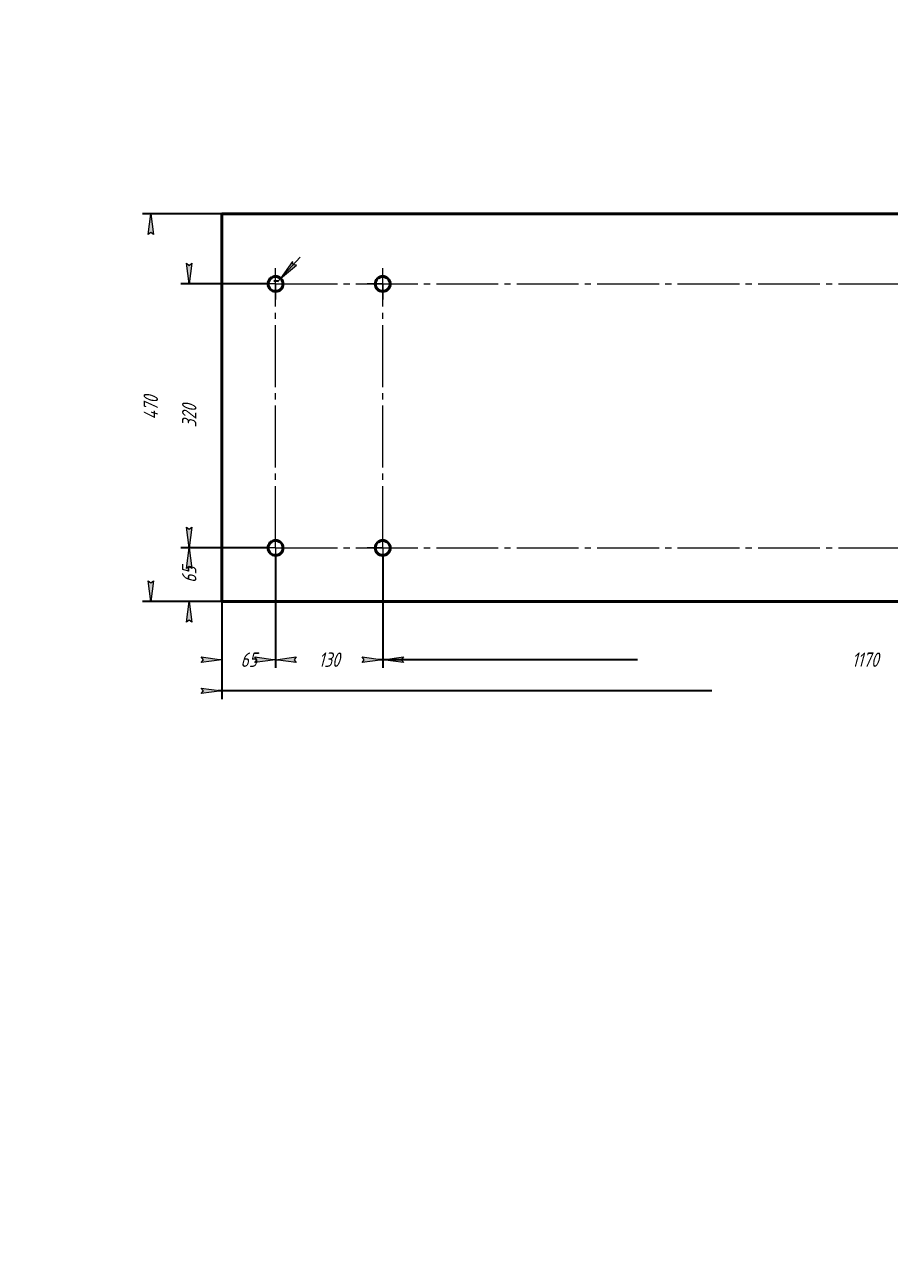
# Model space of a CAD drawing. Header units: millimetres. Extents: x 0 to 420, y 0 to 297.
# Drawn here: x 0 to 210, y 0 to 297 of the extents above; entities that cross this region are included whole.
import ezdxf

# ---------------------------------------------------------------- set-up
doc = ezdxf.new("R2010")
doc.units = ezdxf.units.MM
for name, pattern in [('K5LT_AXLED', [19.5, 15, -1.5, 1.5, -1.5]), ('K5LT_BASIC', [0]), ('K5LT_THIN', [0])]:
    doc.linetypes.add(name, pattern=pattern)
doc.layers.add('Системный слой', color=7, linetype='Continuous')
doc.styles.add('KDIMTEXTSTYLE', font='GOST_AU.SHX', dxfattribs={"width": 0.96, "oblique": 15, "height": 5})
doc.dimstyles.new('KDIMSTYLE (0.20)', dxfattribs={"dimtxt": 5, "dimasz": 1, "dimexe": 2, "dimexo": 0.0625, "dimgap": 1, "dimtad": 1, "dimlfac": 5, "dimtxsty": 'KDIMTEXTSTYLE', "dimsah": 1, "dimcen": 0.09, "dimdle": 1, "dimadec": 0, "dimazin": 0, "dimtfac": 0.667, "dimtmove": 0, "dimatfit": 3, "dimfxl": 1, "dimtvp": 1, "dimtolj": 1, "dimtzin": 0, "dimarcsym": 0})

# ---------------------------------------------------------------- blocks, each defined once
blk = doc.blocks.new('KDIMARROW_01')
at = {"layer": 'Системный слой'}
blk.add_hatch(color=0, dxfattribs=at).paths.add_polyline_path([(0, 0), (-5, 0.658262491226197), (-4.5, 5.51091059616309e-16), (-5, -0.6582624912261956)])
at = {"layer": 'Системный слой', "color": 0, "linetype": 'K5LT_THIN', "lineweight": 18}
for p, q in [((-4.5, 5.51091059616309e-16), (-5, 0.658262491226197)), ((-5, 0.658262491226197), (0, 0)), ((0, 0), (-5, -0.6582624912261956)), ((-5, -0.6582624912261956), (-4.5, 5.51091059616309e-16)), ((0, 0), (-1, 0))]:
    blk.add_line(p, q, dxfattribs=at)
blk = doc.blocks.new('U5')
at = {"layer": 'Системный слой', "color": 30, "linetype": 'K5LT_AXLED', "lineweight": 18, "true_color": 0xff8000}
for q in [(60.87132021710465, 237.90679498656), (57.07132021710465, 234.10679498656), (60.87132021710465, 230.30679498656), (347.0713202171046, 234.1067949865602)]:
    blk.add_line((60.87132021710465, 234.10679498656), q, dxfattribs=at)
blk = doc.blocks.new('U6')
at = {"layer": 'Системный слой', "color": 30, "linetype": 'K5LT_AXLED', "lineweight": 18, "true_color": 0xff8000}
for q in [(86.87132021710462, 237.90679498656), (83.07132021710464, 234.10679498656), (86.87132021710465, 230.30679498656), (90.67132021710464, 234.10679498656)]:
    blk.add_line((86.87132021710465, 234.10679498656), q, dxfattribs=at)
blk = doc.blocks.new('U7')
at = {"layer": 'Системный слой', "color": 30, "linetype": 'K5LT_AXLED', "lineweight": 18, "true_color": 0xff8000}
for q in [(60.8713202171049, 234.30679498656), (57.07132021710466, 170.10679498656), (60.87132021710465, 166.30679498656), (348.8713202171048, 170.1067949865589)]:
    blk.add_line((60.87132021710466, 170.10679498656), q, dxfattribs=at)
blk = doc.blocks.new('U8')
at = {"layer": 'Системный слой', "color": 30, "linetype": 'K5LT_AXLED', "lineweight": 18, "true_color": 0xff8000}
for q in [(86.87132021710443, 234.30679498656), (83.07132021710464, 170.10679498656), (86.87132021710465, 166.30679498656), (90.67132021710466, 170.10679498656)]:
    blk.add_line((86.87132021710465, 170.10679498656), q, dxfattribs=at)
blk = doc.blocks.new('KDIMARROW_02')
at = {"layer": 'Системный слой'}
blk.add_hatch(color=0, dxfattribs=at).paths.add_polyline_path([(4.5, -5.51091059616309e-16), (5, 0.6582624912261956), (0, 0), (5, -0.658262491226197)])
at = {"layer": 'Системный слой', "color": 0, "linetype": 'K5LT_THIN', "lineweight": 18}
for p, q in [((0, 0), (-1, 0)), ((5, 0.6582624912261956), (0, 0)), ((0, 0), (5, -0.658262491226197)), ((0, 0), (7, -8.572527594031472e-16)), ((4.5, -5.51091059616309e-16), (5, 0.6582624912261956)), ((5, -0.658262491226197), (4.5, -5.51091059616309e-16))]:
    blk.add_line(p, q, dxfattribs=at)

msp = doc.modelspace()

# ---------------------------------------------------------------- linework, layer by layer
at = {"layer": 'Системный слой', "color": 150, "linetype": 'K5LT_BASIC', "lineweight": 40, "true_color": 0x0080ff}
for p, q in [((47.87132021710465, 251.1067949863738), (359.8713202171047, 251.1067949863738)), ((47.87132021710465, 251.1067949863738), (47.87132021710465, 157.10679498656)), ((47.87132021710465, 157.10679498656), (359.8713202171047, 157.10679498656))]:
    msp.add_line(p, q, dxfattribs=at)
for centre, radius in [((60.87132021710465, 234.10679498656), 1.800000000000002), ((86.87132021710465, 234.10679498656), 1.8), ((60.87132021710466, 170.10679498656), 1.799999999999994), ((86.87132021710465, 170.10679498656), 1.800000000000008)]:
    msp.add_circle(centre, radius, dxfattribs=at)

# ---------------------------------------------------------------- block references
at = {"layer": 'Системный слой'}
for name in ['U5', 'U6', 'U7', 'U8']:
    msp.add_blockref(name, (0, 0), dxfattribs=at)

# ---------------------------------------------------------------- dimensions: what is measured, and where the dimension line sits
at = {"layer": 'Системный слой', "color": 7}
msp.add_diameter_dim_2p(p1=(59.65234030459788, 232.782375123788), p2=(62.09030012961143, 235.431214849332), dimstyle='KDIMSTYLE (0.20)', override={"dimtih": 1, "dimtoh": 1, "dimpost": '\\H3.5;\\W0.965;\\Q15;∅<>\\X\\H3.5;\\W0.965;\\Q15;\\Q15;8 отв.', "dimblk1": 'KDIMARROW_02', "dimblk2": 'KDIMARROW_02', "dimclrt": 7, "dimtmove": 1, "dimatfit": 2, "dimtolj": 1}, dxfattribs=at).render()
for base, p1, p2, location in [((30.6280482150146, 251.1067949863738), (47.87132021710465, 157.10679498656), (47.87132021710465, 251.1067949863738), (30.6280482150146, 204.1067949864669)), ((39.94763086523085, 170.10679498656), (59.0713202171047, 234.10679498656), (59.0713202171047, 170.10679498656), (39.94763086523085, 202.10679498656)), ((39.94763086523085, 157.10679498656), (59.0713202171047, 170.10679498656), (47.87132021710465, 157.10679498656), (39.94763086523085, 163.60679498656))]:
    msp.add_linear_dim(base=base, p1=p1, p2=p2, angle=90, location=location, dimstyle='KDIMSTYLE (0.20)', override={"dimexo": 0, "dimpost": '\\H3.5;\\W0.965;\\Q15;<>', "dimblk1": 'KDIMARROW_01', "dimblk2": 'KDIMARROW_01', "dimse1": 0, "dimse2": 0, "dimclrt": 7, "dimtolj": 1}, dxfattribs=at).render()
for base, p1, p2, location in [((47.87132021710465, 143), (60.87132021710465, 168.30679498656), (47.87132021710465, 157.10679498656), (54.37132021710465, 143)), ((60.87132021710465, 143), (86.87132021710465, 168.30679498656), (60.87132021710465, 168.30679498656), (73.87132021710465, 143)), ((86.87132021710465, 143), (320.8713202169704, 168.3067949872585), (86.87132021710465, 168.30679498656), (203.8713202170375, 143)), ((47.87132021710465, 135.4628072419993), (359.8713202171047, 157.10679498656), (47.87132021710465, 157.10679498656), (221.8713202171047, 135.4628072419993))]:
    msp.add_linear_dim(base=base, p1=p1, p2=p2, location=location, dimstyle='KDIMSTYLE (0.20)', override={"dimexo": 0, "dimpost": '\\H3.5;\\W0.965;\\Q15;<>', "dimblk1": 'KDIMARROW_01', "dimblk2": 'KDIMARROW_01', "dimse1": 0, "dimse2": 0, "dimclrt": 7, "dimtolj": 1}, dxfattribs=at).render()

doc.saveas('drawing.dxf')
